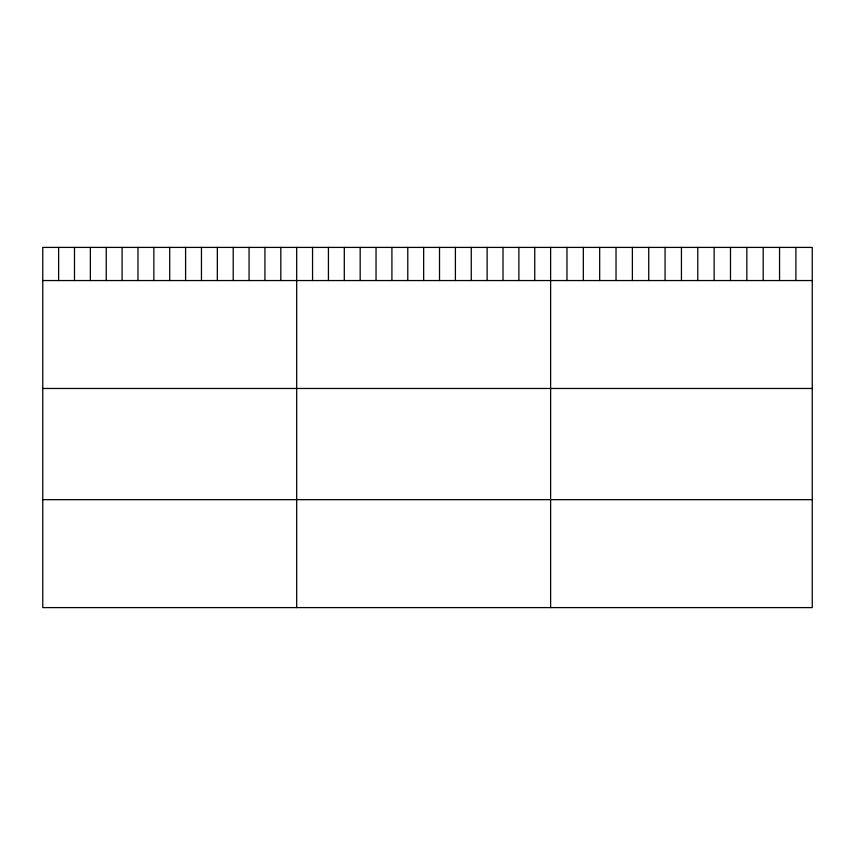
<?xml version="1.0" encoding="UTF-8"?>
<svg xmlns="http://www.w3.org/2000/svg" width="855" height="855" viewBox="0 0 855 855"><rect width="100%" height="100%" fill="white"/><g stroke="black" fill="none" stroke-linecap="round" stroke-linejoin="round"><path stroke-width="1.28" d="M812.25 280.547L812.25 607.595L42.75 607.595L42.75 247.405L812.25 247.405L812.25 280.547L42.75 280.547M42.75 388.469L812.25 388.469M42.75 499.673L812.25 499.673M795.898 247.405L795.898 280.547M779.546 247.405L779.546 280.547M763.194 247.405L763.194 280.547M746.842 247.405L746.842 280.547M730.491 247.405L730.491 280.547M714.139 247.405L714.139 280.547M697.787 247.405L697.787 280.547M681.435 247.405L681.435 280.547M665.083 247.405L665.083 280.547M648.731 247.405L648.731 280.547M632.379 247.405L632.379 280.547M616.028 247.405L616.028 280.547M599.676 247.405L599.676 280.547M583.324 247.405L583.324 280.547M566.972 247.405L566.972 280.547M550.62 247.405L550.62 607.595M534.749 247.405L534.749 280.547M518.878 247.405L518.878 280.547M503.007 247.405L503.007 280.547M487.136 247.405L487.136 280.547M471.265 247.405L471.265 280.547M455.394 247.405L455.394 280.547M439.523 247.405L439.523 280.547M423.653 247.405L423.653 280.547M407.782 247.405L407.782 280.547M391.911 247.405L391.911 280.547M376.04 247.405L376.04 280.547M360.169 247.405L360.169 280.547M344.298 247.405L344.298 280.547M328.427 247.405L328.427 280.547M312.556 247.405L312.556 280.547M296.685 247.405L296.685 607.595M280.814 247.405L280.814 280.547M264.943 247.405L264.943 280.547M249.072 247.405L249.072 280.547M233.201 247.405L233.201 280.547M217.33 247.405L217.33 280.547M201.459 247.405L201.459 280.547M185.588 247.405L185.588 280.547M169.718 247.405L169.718 280.547M153.847 247.405L153.847 280.547M137.976 247.405L137.976 280.547M122.105 247.405L122.105 280.547M106.234 247.405L106.234 280.547M90.363 247.405L90.363 280.547M74.492 247.405L74.492 280.547M58.621 247.405L58.621 280.547"/></g></svg>
